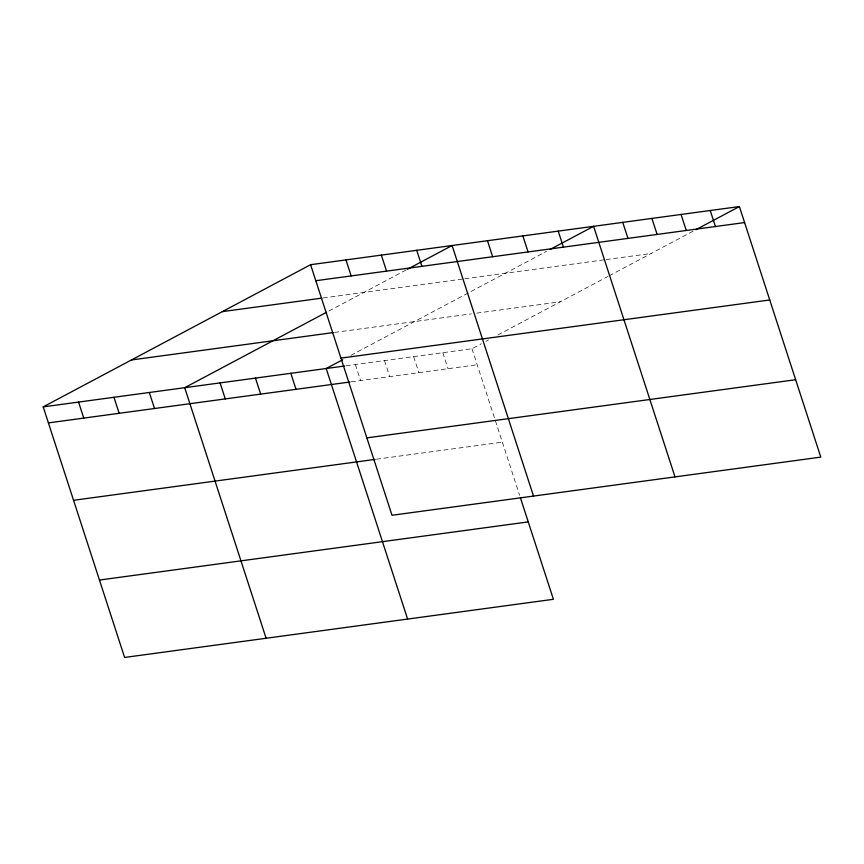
<?xml version="1.0" encoding="UTF-8"?>
<svg xmlns="http://www.w3.org/2000/svg" width="864" height="864" viewBox="0 0 864 864"><rect width="100%" height="100%" fill="white"/><g stroke="black" fill="none" stroke-linecap="round" stroke-linejoin="round"><path stroke-width="0.65" stroke-dasharray="4.32 3.24" d="M328.892 311.029L406.21 269.914M350.903 355.363L546.534 251.348M346.075 365.807L471.992 348.732L481.399 343.721M486.108 341.226L488.462 339.973M497.869 334.973L608.018 276.404M609.185 275.778L693.5 230.947M323.244 297.94L463.428 278.932M464.746 278.748L604.757 259.762M606.085 259.589L651.143 253.476M334.519 332.424L471.431 313.859M476.734 313.135L560.228 301.817M351.281 381.823L477.187 364.748M376.434 459.227L502.34 442.152M471.992 348.732L519.62 495.31M442.832 352.685L448.038 368.701M413.672 356.638L418.878 372.654M384.512 360.59L389.718 376.607M355.363 364.543L360.558 380.56"/><path stroke-width="1.3" d="M520.441 497.848L553.403 599.292L124.61 657.45L43.2 406.879L310.597 264.708L739.39 206.55L820.8 457.121L392.008 515.268L310.597 264.708M326.56 312.26L184.702 387.688L266.112 638.258M407.387 269.287L452.099 245.516L533.509 496.076M342.673 359.748L326.203 368.507L407.614 619.067M550.066 249.469L593.6 226.325L675.011 476.896M695.855 229.705L739.39 206.55M315.803 280.724L744.595 222.566M222.361 311.623L321.926 298.123M131.436 359.964L333.212 332.597M340.956 358.117L769.738 299.97M43.2 406.879L344.758 365.99M48.406 422.896L349.963 382.007M366.865 437.864L795.647 379.717M73.548 500.299L375.106 459.4M99.468 580.046L528.25 521.899M710.23 210.514L715.435 226.53M681.07 214.466L686.275 230.483M651.91 218.419L657.115 234.436M622.76 222.372L627.955 238.388M558.22 231.12L563.425 247.136M522.85 235.915L528.055 251.932M487.469 240.721L492.674 256.738M416.718 250.312L421.924 266.328M381.348 255.107L386.554 271.123M345.978 259.902L351.173 275.918M290.822 373.302L296.028 389.318M255.452 378.097L260.658 394.114M220.072 382.892L225.277 398.909M149.321 392.494L154.526 408.51M113.951 397.289L119.156 413.305M78.57 402.084L83.776 418.1"/></g></svg>
